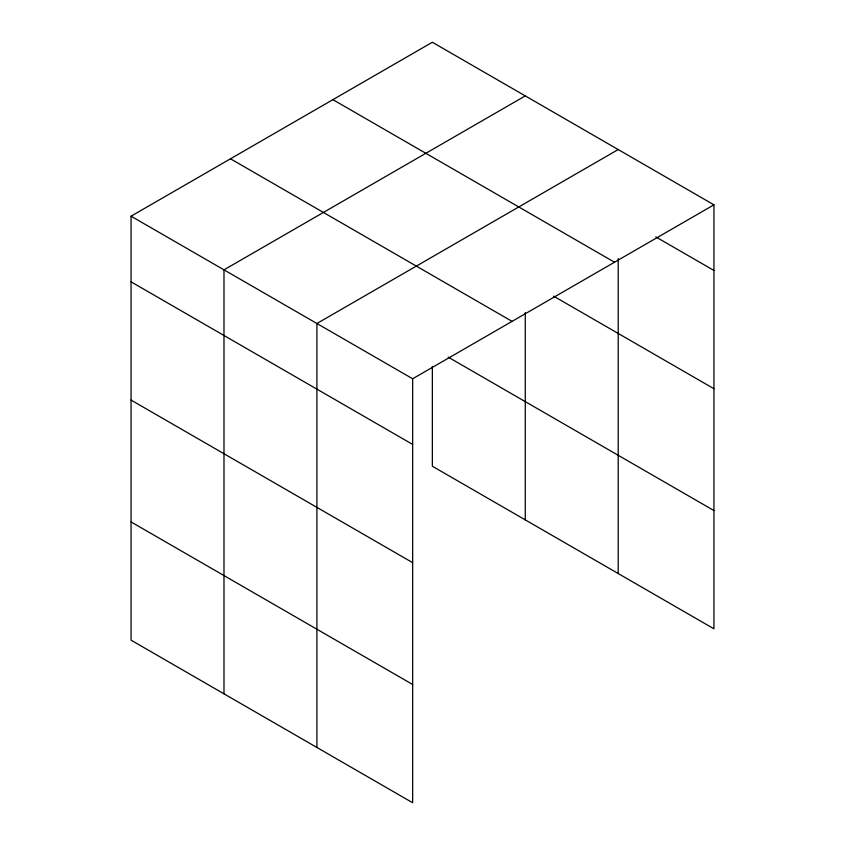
<?xml version="1.0" encoding="UTF-8"?>
<svg xmlns="http://www.w3.org/2000/svg" width="845" height="845" viewBox="0 0 845 845"><rect width="100%" height="100%" fill="white"/><g stroke="black" fill="none" stroke-linecap="round" stroke-linejoin="round"><path stroke-width="1.27" d="M713.94 204.828L432.344 42.25L131.059 216.193L131.059 640.172L412.656 802.75L412.656 378.771L713.94 204.828L713.94 628.807L432.344 466.229L432.344 366.371M525.273 95.897L223.988 269.851L223.988 693.819M618.202 149.554L316.917 323.498L316.917 747.476M655.815 236.906L713.94 270.474M332.919 99.657L614.516 262.235M553.602 296.151L713.94 388.721M230.484 158.797L512.081 321.375M448.209 357.139L713.94 510.56M131.059 216.193L412.656 378.771M131.059 281.839L412.656 444.417M131.059 400.086L412.656 562.664M131.059 521.925L412.656 684.503M618.202 258.549L618.202 573.523M525.273 312.544L525.273 519.876"/></g></svg>
